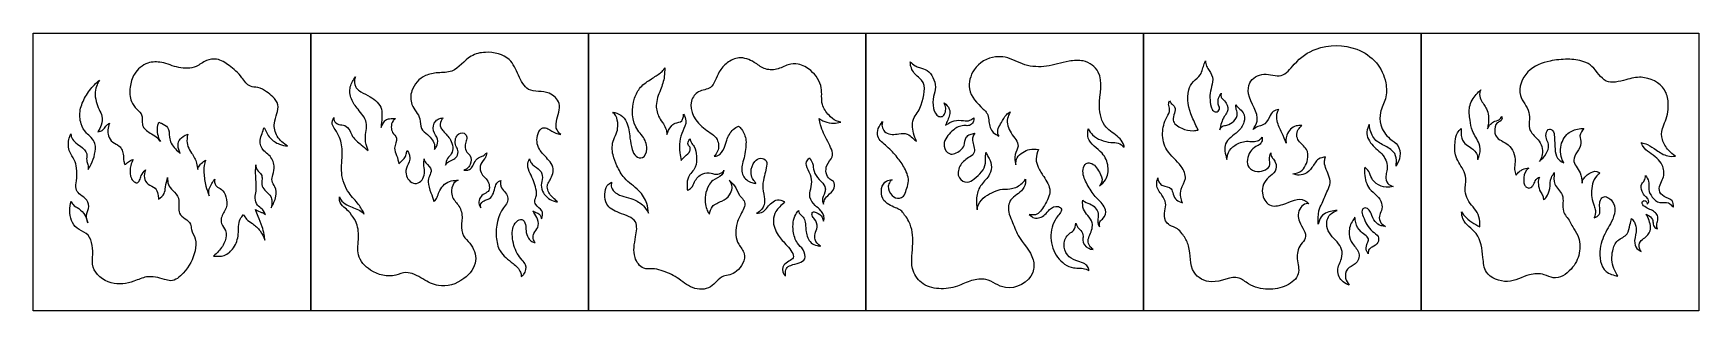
# Model space of a CAD drawing. Header units: millimetres. Extents: x 212 to 5793, y -739 to 2772.
# Drawn here: x 3508 to 4678, y 2577 to 2772 of the extents above; entities that cross this region are included whole.
import ezdxf

# ---------------------------------------------------------------- set-up
doc = ezdxf.new("R2010")
doc.units = ezdxf.units.MM
for name, color, linetype in [('Layer1', 6, 'Continuous'), ('Layer2', 2, 'Continuous'), ('Layer3', 5, 'Continuous'), ('Layer4', 4, 'Continuous'), ('Layer5', 3, 'Continuous'), ('Layer6', 1, 'Continuous')]:
    doc.layers.add(name, color=color, linetype=linetype)

msp = doc.modelspace()

# ---------------------------------------------------------------- linework, layer by layer
at = {"layer": 'Layer1'}
msp.add_lwpolyline([(3508.3, 2772), (3703.2, 2772), (3703.2, 2577.1), (3508.3, 2577.1)], close=True, dxfattribs=at)
for points, knots in [([(3670.3, 2705.9), (3669.9, 2704.4), (3668.9, 2701.4), (3666.7, 2696), (3669, 2689.6), (3675, 2686), (3678.2, 2679.4), (3676.7, 2673.3), (3675.2, 2668), (3678.8, 2663.7), (3679.1, 2656.5), (3676.7, 2651.9), (3675.3, 2649.3), (3675.6, 2650.9), (3676.1, 2653.5), (3675.2, 2658.1), (3671.7, 2660.7), (3668.2, 2664.6), (3669.1, 2668.9), (3668.7, 2673.4), (3665, 2675.5), (3664.6, 2678.3), (3664.5, 2679.5), (3664.4, 2676.9), (3664.2, 2670.8), (3665.3, 2663), (3663.7, 2656.2), (3665, 2651), (3668.7, 2648.9), (3670.1, 2647), (3671.4, 2644.7), (3669.7, 2646), (3667.7, 2646.2), (3665.8, 2647.3), (3664.3, 2648.1), (3664.9, 2646.5), (3666.3, 2642.5), (3668.9, 2636.8), (3670.4, 2631.2), (3670.8, 2628), (3670.9, 2626.7), (3669.9, 2629), (3667.9, 2633.5), (3662.9, 2638), (3658.1, 2640.8), (3656.5, 2643.5), (3655.8, 2644.6), (3655, 2643.6), (3651.9, 2639.7), (3653, 2630.8), (3649.9, 2621.4), (3642.9, 2615), (3637.4, 2615.3), (3634.8, 2615.5), (3636, 2616.6), (3639.4, 2619.6), (3643.3, 2625.4), (3644.3, 2633.3), (3640.1, 2637.5), (3639.9, 2643.7), (3644.8, 2648.9), (3644.2, 2656.7), (3641.3, 2662.5), (3636.7, 2663.9), (3635.4, 2667.1), (3635.6, 2668.9), (3635.7, 2669.6), (3635, 2668.5), (3633.6, 2666.3), (3631.3, 2662.6), (3631.6, 2659.5), (3631.7, 2657.9), (3630.9, 2660.1), (3629.1, 2665.3), (3627.9, 2673.1), (3628.1, 2679.4), (3629.1, 2682.2), (3629.3, 2682.9), (3628.2, 2682.2), (3626.3, 2680.8), (3624.3, 2678.4), (3623.8, 2676.8), (3623.7, 2676.2), (3623.5, 2677.7), (3623, 2681.9), (3620, 2687.1), (3616.4, 2692.3), (3616, 2697.2), (3616.5, 2700.1), (3616.7, 2701.1), (3615.5, 2700.6), (3613, 2699.4), (3609.5, 2695.8), (3610, 2691), (3611.1, 2688.5), (3611.5, 2687.6), (3610.3, 2688.6), (3607.9, 2690.7), (3604.9, 2694.5), (3603.4, 2699.7), (3604, 2706.1), (3599.2, 2708.3), (3597, 2709.3), (3596.4, 2709.6), (3596.2, 2708.9), (3595.3, 2706.1), (3595.3, 2701.2), (3596.8, 2697.5), (3597.5, 2695.9), (3596.9, 2696.8), (3595.2, 2699), (3590.6, 2701.8), (3585, 2705), (3584.7, 2710.3), (3585.1, 2715), (3580.6, 2718.8), (3575.9, 2724.7), (3575.8, 2734.1), (3578.7, 2744.5), (3587.6, 2752), (3599.6, 2752.1), (3609.9, 2747), (3621.9, 2747.2), (3629.2, 2753.2), (3638.1, 2754.7), (3646.8, 2748.9), (3654.2, 2742.4), (3659.2, 2734.1), (3666.6, 2734.3), (3671.9, 2731.3), (3676.7, 2727.3), (3680.9, 2722.1), (3679.5, 2715.2), (3676.6, 2708.3), (3678.8, 2698.7), (3684.1, 2694.7), (3686.8, 2692.6), (3684.9, 2693), (3680.4, 2693.9), (3673.8, 2698.2), (3671.5, 2703.2), (3670.3, 2705.9)], [0, 0, 0, 0, 4.24922, 8.789836, 15.959878, 20.31073, 27.980775, 33.809536, 37.633473, 42.095901, 48.140928, 56.239165, 56.239165, 56.239165, 60.717812, 63.677374, 68.403311, 72.410399, 77.109626, 79.95561, 84.105424, 87.344551, 87.344551, 87.344551, 94.434009, 104.246302, 108.806888, 113.552447, 117.524303, 120.048167, 120.048167, 120.048167, 121.778435, 126.133799, 126.133799, 126.133799, 130.822562, 137.955323, 143.255729, 146.767618, 146.767618, 146.767618, 153.434439, 160.22738, 165.013931, 168.575018, 168.575018, 168.575018, 172.088586, 181.945532, 191.161409, 198.986237, 205.873624, 205.873624, 205.873624, 210.442143, 218.393424, 224.854655, 230.114093, 233.594583, 240.851895, 248.13797, 253.719454, 257.459708, 260.427232, 262.332861, 262.332861, 262.332861, 265.755427, 269.642854, 274.030697, 274.030697, 274.030697, 280.628215, 289.256423, 295.649435, 297.560564, 297.560564, 297.560564, 301.072894, 304.143099, 305.782712, 305.782712, 305.782712, 309.933687, 317.215251, 322.090643, 327.151969, 330.187547, 330.187547, 330.187547, 333.598967, 338.054411, 342.877194, 345.717645, 345.717645, 345.717645, 350.012414, 354.64872, 358.651494, 365.109826, 369.877133, 371.718104, 371.718104, 371.718104, 373.727863, 379.819215, 384.689626, 384.689626, 384.689626, 387.770929, 392.381118, 399.672847, 403.257578, 406.603087, 411.99318, 418.046041, 427.258088, 436.277892, 447.418093, 456.336042, 467.767931, 479.010449, 486.724632, 493.30375, 502.266547, 513.756812, 521.511743, 526.285111, 532.667779, 537.820212, 543.903389, 549.620289, 555.992909, 564.612145, 573.941991, 573.941991, 573.941991, 579.303335, 586.553981, 594.458711, 594.458711, 594.458711, 594.458711]), ([(3596.2, 2655.5), (3596.1, 2656.6), (3595.8, 2659.3), (3594.2, 2664.1), (3588.5, 2665.2), (3585.5, 2670.6), (3586.5, 2674.1), (3587, 2676), (3585.8, 2674.7), (3583.9, 2672.6), (3583.4, 2669), (3581.1, 2666.3), (3577.8, 2668.3), (3576, 2672.6), (3576.1, 2678.3), (3577.8, 2682), (3578.5, 2683.4), (3577.8, 2683.1), (3576.1, 2682.5), (3574.3, 2680.9), (3573, 2680), (3572.6, 2679.7), (3572.3, 2680.5), (3571.6, 2682.5), (3571.7, 2686), (3570.8, 2689.8), (3568.5, 2693.5), (3563.6, 2695), (3560.8, 2699.5), (3560.4, 2704.5), (3561.3, 2707.4), (3561.8, 2708.9), (3561.1, 2708.5), (3559.5, 2707.3), (3558, 2704.8), (3555.8, 2703.1), (3554.3, 2702.8), (3553.7, 2702.7), (3554.6, 2704.3), (3556.4, 2707.6), (3557.2, 2713.6), (3554.2, 2718.7), (3552.2, 2724.2), (3551.3, 2730.3), (3552.7, 2735.4), (3554.1, 2738), (3554.7, 2739), (3553.5, 2738), (3549.7, 2734.6), (3544.7, 2727.8), (3540.5, 2718.4), (3541, 2708.9), (3544.7, 2702.3), (3549.2, 2698.8), (3552.4, 2693.9), (3551.6, 2687), (3549.6, 2680.9), (3547.6, 2677.5), (3546.8, 2676.3), (3546.8, 2677.4), (3546.9, 2679.7), (3545.3, 2683.1), (3546.7, 2688.3), (3541.8, 2692.6), (3537.3, 2695.3), (3535, 2698.7), (3534.7, 2700.8), (3534.6, 2701.4), (3534.1, 2700.1), (3532.6, 2696.1), (3532.9, 2689), (3537.3, 2683.4), (3539.2, 2676.3), (3538.8, 2669.5), (3537.7, 2663.2), (3540.5, 2658.6), (3545.2, 2656.3), (3548.5, 2650.3), (3544.9, 2644.7), (3546, 2640.8), (3546.5, 2638.9), (3546, 2640.8), (3544.9, 2644.6), (3540.8, 2648.8), (3536.4, 2650.9), (3535.2, 2653.2), (3534.8, 2654.1), (3534.3, 2651.9), (3533, 2645.4), (3536.4, 2635), (3548.8, 2631.2), (3550.7, 2618.7), (3548.8, 2604.9), (3562.6, 2594.2), (3577, 2596.5), (3588.7, 2602.2), (3597.7, 2600), (3606.7, 2597.1), (3616.3, 2605.2), (3621.8, 2615.8), (3623.1, 2627.4), (3619.1, 2632.9), (3619.1, 2638.6), (3614.9, 2641.8), (3610.4, 2644.9), (3610.3, 2650.6), (3611, 2656.5), (3606.6, 2661.2), (3602.5, 2665.4), (3602.6, 2668.9), (3602.6, 2670.7), (3602.1, 2668.5), (3601.1, 2664.8), (3600.6, 2658.8), (3597.8, 2656.6), (3596.2, 2655.5)], [0, 0, 0, 0, 3.375201, 7.529173, 12.855339, 17.631613, 22.827219, 22.827219, 22.827219, 27.366572, 30.660267, 32.884442, 35.678193, 39.127715, 46.101529, 50.397008, 50.397008, 50.397008, 52.325213, 55.410056, 56.87162, 56.87162, 56.87162, 59.281532, 62.838327, 66.468617, 69.822868, 74.622497, 79.716199, 83.56891, 88.125675, 88.125675, 88.125675, 90.360038, 93.723252, 96.116643, 97.809718, 97.809718, 97.809718, 102.752938, 108.524921, 113.326998, 118.820914, 125.009905, 129.925574, 133.237998, 133.237998, 133.237998, 137.595177, 147.244879, 156.514004, 165.737453, 172.553321, 176.919887, 181.477457, 188.334308, 195.16853, 199.246893, 199.246893, 199.246893, 202.464437, 205.389799, 209.527321, 215.880461, 220.989542, 224.841267, 226.691807, 226.691807, 226.691807, 230.66541, 238.704998, 244.774965, 250.242067, 258.639215, 263.646888, 267.482707, 272.540376, 278.247035, 283.847766, 289.065187, 289.065187, 289.065187, 294.267131, 300.160745, 304.787025, 307.289479, 307.289479, 307.289479, 313.57691, 325.924403, 332.789939, 347.001574, 355.314514, 370.922727, 385.821518, 394.513053, 406.240506, 410.332675, 419.930524, 436.354124, 444.175625, 450.602995, 454.156231, 459.195862, 464.398999, 468.286501, 474.056724, 480.370933, 485.109322, 489.729862, 489.729862, 489.729862, 496.120389, 500.397595, 505.573236, 505.573236, 505.573236, 505.573236])]:
    msp.add_open_spline(points, degree=3, knots=knots, dxfattribs=at)
at = {"layer": 'Layer2'}
msp.add_lwpolyline([(3703.2, 2772), (3898.1, 2772), (3898.1, 2577.1), (3703.2, 2577.1)], close=True, dxfattribs=at)
for points, knots in [([(3876.4, 2653.5), (3875.3, 2653.7), (3872.7, 2654.1), (3869.2, 2656.5), (3865.9, 2660), (3864.3, 2665.3), (3866.4, 2670.5), (3864.4, 2676.6), (3859.6, 2678.5), (3857.3, 2681.6), (3856.8, 2683.2), (3856.6, 2683.8), (3856, 2682.3), (3854.7, 2678.9), (3858.1, 2671.7), (3861.1, 2664.9), (3862, 2657.9), (3860, 2654.7), (3860.8, 2650.3), (3866, 2648.5), (3866, 2643.8), (3865.2, 2642.1), (3865, 2641.6), (3864.9, 2642.2), (3864.8, 2643.5), (3863.2, 2645.6), (3860.8, 2646.1), (3859.5, 2647), (3859.1, 2647.2), (3859.3, 2646.9), (3860.3, 2644.9), (3862.9, 2641.6), (3863.3, 2635.4), (3859.5, 2632.1), (3858.9, 2627.8), (3860.1, 2625.8), (3860.6, 2624.9), (3859.8, 2625.1), (3857.9, 2625.7), (3855.2, 2628.6), (3854, 2633), (3854.3, 2637.5), (3851.8, 2642.5), (3844.8, 2638.3), (3844, 2628.5), (3846.6, 2619), (3851, 2613), (3855, 2609), (3854, 2603.5), (3851.6, 2601.7), (3850.9, 2601.2), (3850.8, 2602.2), (3850.3, 2605.9), (3843.9, 2611.4), (3835.3, 2617.6), (3832.1, 2632.6), (3834.6, 2645.3), (3841.3, 2652.7), (3842, 2659), (3836.8, 2662.2), (3836.2, 2666.7), (3836.4, 2668), (3836.5, 2668.6), (3835.8, 2668.3), (3833.5, 2667.4), (3832.3, 2663.1), (3831.3, 2658.6), (3828.2, 2655.2), (3824.4, 2654.7), (3822, 2651.9), (3822.4, 2650), (3822.6, 2649.4), (3822.1, 2650.1), (3820.2, 2653), (3822.6, 2658.9), (3829.6, 2660.7), (3828.2, 2668.4), (3824.1, 2671.6), (3822.1, 2674.9), (3821.6, 2679.7), (3824.6, 2682.8), (3826.4, 2685.8), (3826.6, 2687.4), (3826.7, 2688.1), (3825.9, 2687.3), (3824.4, 2685.9), (3821.5, 2684.9), (3818.4, 2682.8), (3817.4, 2679), (3814.9, 2676.2), (3812.3, 2675.6), (3811, 2675.8), (3810.5, 2675.9), (3811.3, 2676.1), (3813.2, 2676.8), (3815.8, 2680.4), (3816, 2685.8), (3812.1, 2688.6), (3811, 2692.6), (3812.3, 2696.2), (3813, 2699.6), (3810.4, 2702.8), (3805.7, 2701.2), (3804.4, 2697), (3804.6, 2693), (3807, 2689.6), (3806.2, 2685.1), (3802.6, 2682.9), (3799.2, 2681.8), (3798.1, 2679.9), (3797.7, 2679.3), (3798, 2681), (3798.5, 2684.1), (3803.8, 2688.3), (3802.3, 2697.5), (3797, 2701.9), (3793.7, 2706.2), (3794, 2710), (3795.4, 2711.8), (3795.9, 2712.5), (3794.9, 2712.4), (3793.1, 2712.2), (3789.5, 2709.6), (3788, 2703.1), (3793.1, 2698.3), (3791.9, 2693), (3790.4, 2691), (3789.9, 2690.4), (3790, 2691.2), (3790.6, 2695.2), (3786, 2700.3), (3779.8, 2704.8), (3780.6, 2713.9), (3772.9, 2720.7), (3773.1, 2733.6), (3781.6, 2742.7), (3792.5, 2744.5), (3805.2, 2744.2), (3813, 2756.3), (3827.9, 2759.8), (3843.1, 2756.1), (3848.7, 2742.9), (3855.2, 2729.3), (3869.5, 2732.7), (3880.2, 2722.1), (3875.3, 2712.5), (3875.1, 2704.3), (3877.6, 2701.9), (3878.6, 2700.9), (3877.4, 2701.1), (3874.1, 2701.8), (3870.7, 2704.7), (3865.3, 2706.4), (3861, 2699.6), (3862.4, 2690), (3869.4, 2684.2), (3874.5, 2677.1), (3872.2, 2670.5), (3868.3, 2664.9), (3870.1, 2659.1), (3873.8, 2655.9), (3875.6, 2654.2), (3876.4, 2653.5)], [0, 0, 0, 0, 3.196539, 8.031978, 12.114212, 17.740748, 23.232922, 28.524408, 34.917448, 37.788165, 39.793474, 39.793474, 39.793474, 44.408009, 50.459798, 62.086489, 67.870589, 69.81323, 73.306022, 79.363294, 83.818166, 85.264219, 85.264219, 85.264219, 86.926689, 89.239462, 92.506108, 93.98282, 93.98282, 93.98282, 95.20288, 100.798405, 106.467479, 111.467452, 115.199417, 118.321109, 118.321109, 118.321109, 120.899075, 124.188183, 129.612123, 133.994332, 138.328875, 142.365906, 153.153918, 165.623551, 171.366505, 175.528451, 182.026109, 184.49746, 184.49746, 184.49746, 187.373116, 195.409084, 208.097043, 218.404524, 239.436821, 243.819906, 247.815195, 256.64982, 259.017099, 260.788445, 260.788445, 260.788445, 263.219318, 267.843605, 272.874803, 277.282042, 280.320422, 284.353032, 286.199089, 286.199089, 286.199089, 288.920772, 296.403397, 300.452854, 308.636022, 312.163074, 316.401012, 319.853885, 325.675726, 328.332459, 330.417796, 330.417796, 330.417796, 333.714874, 336.420452, 339.753886, 344.357436, 347.757605, 350.34141, 351.901913, 351.901913, 351.901913, 354.343889, 358.013291, 364.587167, 367.682523, 371.926674, 375.64768, 379.133249, 381.761403, 386.506398, 390.291095, 394.530682, 398.013979, 402.374859, 406.287497, 410.28205, 412.564687, 412.564687, 412.564687, 417.565326, 421.709913, 431.520229, 439.693992, 442.72121, 447.365267, 449.687393, 449.687393, 449.687393, 452.502549, 455.240085, 462.293884, 468.946709, 474.108177, 476.63293, 476.63293, 476.63293, 479.169517, 488.557356, 494.619654, 501.321852, 512.851827, 522.521153, 536.838303, 545.849029, 555.59437, 572.778706, 583.148866, 600.63182, 613.466385, 625.600712, 640.255701, 650.202052, 662.97464, 668.954255, 673.090407, 673.090407, 673.090407, 676.727351, 682.927073, 686.529378, 691.791753, 702.731967, 713.1217, 718.539581, 727.628707, 731.247764, 738.7753, 742.773586, 746.069419, 746.069419, 746.069419, 746.069419]), ([(3789.6, 2653.8), (3788.9, 2655.9), (3787.4, 2660.4), (3785, 2666.4), (3786.2, 2671.7), (3788.9, 2676.6), (3784.7, 2679.9), (3782.7, 2682.6), (3782.8, 2683.6), (3782.8, 2683.8), (3782.6, 2682.6), (3782, 2679.6), (3783.9, 2673.8), (3780.6, 2666), (3771.9, 2666.8), (3768.4, 2675.1), (3772.2, 2680.7), (3772.9, 2685.3), (3771.8, 2688), (3771, 2689.2), (3770.7, 2689.7), (3770.5, 2688.8), (3770.2, 2686.8), (3768.9, 2683.5), (3766.3, 2682), (3765.3, 2680.5), (3765, 2680.2), (3764.6, 2682.2), (3763.7, 2685.9), (3760.8, 2691.8), (3764.9, 2698), (3760.3, 2701.9), (3759.3, 2706.2), (3760.1, 2710), (3761.9, 2711.5), (3762.5, 2712), (3761.2, 2712), (3758.9, 2712.2), (3755.3, 2711.3), (3753.8, 2708.4), (3752.9, 2706.7), (3752.5, 2705.9), (3752.7, 2708.2), (3753, 2712.4), (3753.4, 2720.9), (3746.1, 2727.1), (3739.2, 2730.2), (3735.1, 2733), (3733.8, 2736.5), (3733.6, 2739.4), (3734.4, 2741.1), (3734.6, 2741.5), (3733, 2739.2), (3729.8, 2734.5), (3731.1, 2725.4), (3736.5, 2718), (3744.1, 2709.6), (3740.3, 2698.8), (3742.4, 2692.4), (3743.3, 2689.7), (3741.7, 2691), (3738, 2694.1), (3732.6, 2698.1), (3730.8, 2703.9), (3727.4, 2707.7), (3722.8, 2707.5), (3719.2, 2709.9), (3719.3, 2712.1), (3719.4, 2712.8), (3718.7, 2711.3), (3717.4, 2708.3), (3720.7, 2703.7), (3724.3, 2697.7), (3725.9, 2686.9), (3723.5, 2673.7), (3728.3, 2660.4), (3736.5, 2652.7), (3739.5, 2647.3), (3740.7, 2645), (3740, 2645.6), (3736.9, 2648.4), (3730.9, 2650), (3725.1, 2653.2), (3723.8, 2656), (3723.2, 2657), (3723.2, 2656.2), (3722.9, 2653.4), (3726.1, 2649.9), (3729.1, 2647.6), (3730.4, 2646.1), (3730.7, 2645.8), (3732.2, 2643.8), (3735.9, 2638.8), (3737.3, 2628.3), (3734.6, 2615.5), (3745.5, 2603.2), (3759.4, 2600.1), (3771.6, 2605.5), (3781.7, 2599.4), (3794.4, 2592.4), (3810.7, 2597.3), (3821.2, 2611.1), (3816.7, 2623.5), (3809.5, 2629.5), (3808.5, 2636.5), (3809.8, 2643.4), (3808.1, 2650.7), (3802.4, 2655.6), (3801.6, 2662.2), (3803.2, 2667.3), (3806, 2668.5), (3806.7, 2668.8), (3805, 2668.7), (3801.6, 2668.6), (3796.7, 2666.2), (3793.8, 2661.9), (3792.2, 2657.9), (3791.1, 2655), (3789.9, 2654.1), (3789.6, 2653.8)], [0, 0, 0, 0, 6.45362, 14.332581, 18.443809, 22.792013, 29.263753, 31.623852, 32.317985, 32.317985, 32.317985, 36.077152, 41.329729, 50.476662, 55.012232, 64.319351, 70.700888, 74.897221, 77.482566, 79.243301, 79.243301, 79.243301, 81.903568, 85.249926, 89.433044, 90.615788, 90.615788, 90.615788, 96.83973, 102.179378, 109.257094, 114.087335, 117.83854, 122.469624, 124.737689, 124.737689, 124.737689, 128.778406, 131.730828, 135.035412, 137.807285, 137.807285, 137.807285, 144.838836, 150.5676, 162.425243, 169.732667, 174.093043, 176.658879, 180.845673, 182.22022, 182.22022, 182.22022, 190.273954, 198.82821, 207.445733, 218.289723, 229.747262, 238.201754, 238.201754, 238.201754, 244.349277, 252.862184, 257.356486, 262.390712, 266.52425, 270.884626, 272.982671, 272.982671, 272.982671, 277.749576, 282.118619, 288.367954, 299.290315, 313.531592, 328.543482, 339.051045, 346.877913, 346.877913, 346.877913, 349.738954, 359.266875, 365.113023, 368.591723, 368.591723, 368.591723, 371.149103, 376.799415, 381.300528, 382.746601, 382.746601, 382.746601, 389.891062, 401.15136, 413.563374, 427.133337, 445.218472, 452.530331, 465.295225, 477.112568, 495.718606, 510.781202, 523.607987, 530.532753, 538.443932, 542.898912, 551.822709, 559.449673, 564.151449, 571.195537, 573.178213, 573.178213, 573.178213, 578.044512, 583.322326, 588.875649, 593.104804, 596.583874, 597.668231, 597.668231, 597.668231, 597.668231])]:
    msp.add_open_spline(points, degree=3, knots=knots, dxfattribs=at)
at = {"layer": 'Layer3'}
msp.add_lwpolyline([(3898.1, 2772), (4092.9, 2772), (4092.9, 2577.1), (3898.1, 2577.1)], close=True, dxfattribs=at)
for points, knots in [([(3967.4, 2661.7), (3968.5, 2662.2), (3971, 2663.4), (3972.6, 2668.9), (3977.3, 2673.7), (3983.4, 2674.3), (3987.4, 2672.6), (3990.5, 2673.4), (3992.7, 2674.6), (3993.1, 2675.6), (3993.2, 2675.9), (3992.8, 2674.6), (3991.7, 2670.9), (3985.6, 2669.8), (3981.9, 2664.4), (3979.8, 2658.6), (3980, 2652.4), (3981.1, 2647.8), (3982.4, 2645.7), (3983, 2644.9), (3983.5, 2646.9), (3984.6, 2651.5), (3991.8, 2653.7), (3997.3, 2657.6), (3999.2, 2662.6), (3998.7, 2666.5), (3997.4, 2668.1), (3996.8, 2668.8), (3998.2, 2667.6), (4001.3, 2664.7), (4002.9, 2659.7), (4004.9, 2657.3), (4005.5, 2656.7), (4006.4, 2655.6), (4009.4, 2652.1), (4004.7, 2644.7), (4000.9, 2635.8), (4001.5, 2624.9), (4010.3, 2616), (4004.5, 2605.8), (3997.7, 2602), (3990.1, 2601.5), (3984.7, 2591.6), (3970.1, 2591.9), (3962.4, 2599.4), (3953.1, 2604.2), (3945.2, 2607.1), (3935.3, 2605.9), (3928.6, 2616.2), (3931, 2627.1), (3933.3, 2641.9), (3920, 2645.1), (3910.4, 2650.3), (3909.3, 2658.6), (3910.2, 2664.8), (3913.2, 2666.7), (3914.3, 2667.4), (3914.1, 2666.1), (3913.6, 2663.2), (3919.2, 2657.5), (3928.1, 2656.6), (3936.6, 2651.7), (3939.2, 2647.4), (3940.3, 2645.6), (3940, 2647.9), (3939.2, 2653.7), (3933.4, 2662.8), (3923.3, 2668.7), (3918.2, 2678.3), (3914.5, 2687.2), (3914.5, 2696.1), (3918.4, 2702.4), (3918.9, 2708.2), (3918.1, 2713.3), (3915.9, 2715.7), (3915.2, 2716.6), (3917.1, 2716.1), (3921.2, 2715.1), (3926.3, 2708.3), (3926.9, 2699.4), (3928.3, 2691.3), (3930.6, 2685.3), (3937.4, 2683.4), (3940.1, 2692.2), (3937.1, 2698.8), (3928.5, 2708), (3927.8, 2722.5), (3934.3, 2734.8), (3941.7, 2739.7), (3947.5, 2743.2), (3950.6, 2745.9), (3951.4, 2747.4), (3951.6, 2747.8), (3951.6, 2745.8), (3951.6, 2740.4), (3948.5, 2731.8), (3944.6, 2722.2), (3946.9, 2713.5), (3950.6, 2708.6), (3952.7, 2704.7), (3953, 2702.1), (3953.1, 2700.9), (3953.9, 2702.9), (3955.1, 2706.1), (3959.1, 2709.4), (3963.5, 2709.4), (3964.7, 2712.8), (3964.8, 2714.4), (3964.9, 2715.2), (3965.6, 2713.6), (3967.5, 2709.6), (3964, 2703.2), (3961.6, 2696), (3962.1, 2688.8), (3962.8, 2684.4), (3963.1, 2682.6), (3963.9, 2683.6), (3965.8, 2686), (3969.4, 2688.1), (3969.8, 2691.9), (3967.9, 2693.4), (3967.9, 2695.9), (3968.8, 2697.1), (3969.4, 2697.9), (3969.6, 2697), (3970.1, 2695), (3973.3, 2691.7), (3974, 2685.4), (3974.2, 2677.2), (3967.7, 2672.1), (3967.2, 2666.1), (3967.3, 2663.1), (3967.4, 2662.1)], [0, 0, 0, 0, 3.597141, 8.140311, 16.165108, 22.230122, 25.248759, 28.874943, 31.492255, 32.189143, 32.189143, 32.189143, 35.948565, 43.301516, 47.870578, 54.943728, 61.635877, 66.017637, 68.973846, 68.973846, 68.973846, 74.693279, 82.460239, 89.375308, 94.450165, 97.795626, 100.566991, 100.566991, 100.566991, 105.914391, 113.236874, 115.598199, 115.598199, 115.598199, 119.467865, 128.571209, 136.991267, 150.167595, 157.919138, 171.450017, 176.716404, 181.335442, 193.115628, 205.628638, 218.570157, 224.683016, 237.060959, 243.180917, 252.895242, 267.295369, 277.904857, 291.047314, 301.572895, 308.527149, 314.836598, 318.763318, 318.763318, 318.763318, 322.544482, 327.197323, 340.261796, 349.012254, 355.263081, 355.263081, 355.263081, 362.10095, 372.668985, 386.259054, 396.324118, 404.36963, 415.277494, 421.135743, 426.110766, 432.526408, 435.840445, 435.840445, 435.840445, 441.726291, 448.127437, 459.586774, 467.737807, 473.2717, 477.749081, 484.573223, 494.08613, 499.261185, 522.077626, 530.730376, 540.468916, 548.006819, 551.089785, 552.784587, 552.784587, 552.784587, 558.895023, 568.736336, 580.156934, 589.003757, 594.164429, 598.519359, 602.055208, 602.055208, 602.055208, 608.42475, 612.05813, 617.025297, 619.563289, 621.906537, 621.906537, 621.906537, 626.961636, 634.408682, 642.021217, 649.946574, 655.469005, 655.469005, 655.469005, 659.339564, 664.747898, 667.025269, 669.524752, 671.165678, 673.97716, 673.97716, 673.97716, 676.567724, 680.229204, 687.093542, 694.981632, 703.429504, 709.250672, 712.346756, 712.346756, 712.346756, 712.346756]), ([(4060.1, 2712), (4060.4, 2710.5), (4061.5, 2704.9), (4065.4, 2696.9), (4071.6, 2685.9), (4063.6, 2679.1), (4065.1, 2670.2), (4070.9, 2667.9), (4071.1, 2661.9), (4066.4, 2658.7), (4063.5, 2654.9), (4063.1, 2652.6), (4063, 2651.9), (4062.7, 2652.8), (4061.6, 2655.6), (4064, 2659.2), (4064.8, 2664), (4062.4, 2667.1), (4058.9, 2670.2), (4055.8, 2674.6), (4056.1, 2680.5), (4054, 2683.2), (4053.2, 2684.4), (4052.4, 2683.5), (4050.1, 2681.2), (4052.5, 2675.4), (4055.5, 2669.6), (4054.2, 2662.9), (4052.7, 2656.5), (4056.7, 2651.1), (4060.9, 2648.1), (4063.1, 2644.8), (4063.7, 2642.1), (4063.4, 2640.6), (4063.2, 2640.1), (4062.9, 2641), (4061.9, 2643.6), (4059.3, 2645.8), (4055.2, 2647.1), (4054.7, 2643.5), (4057.6, 2641), (4059.5, 2636), (4056.9, 2631.6), (4056.7, 2626.2), (4059.4, 2623.8), (4061.1, 2622.4), (4060.3, 2622.5), (4057.9, 2622.8), (4052.9, 2625.1), (4050.6, 2631.7), (4050.6, 2637.6), (4049.7, 2642.3), (4047.2, 2644.4), (4045.6, 2646.2), (4045.6, 2647.2), (4045.7, 2647.6), (4044.9, 2646.7), (4041.7, 2642.7), (4041.2, 2633.9), (4043.7, 2624.8), (4049.3, 2620.4), (4051.7, 2610.8), (4042.1, 2610.3), (4036.4, 2607.1), (4036.3, 2603.6), (4036.4, 2601.9), (4036.4, 2601.5), (4035.9, 2602), (4034, 2603.9), (4034.2, 2610.8), (4045.2, 2613.4), (4037, 2623.6), (4030.7, 2629.8), (4026.9, 2639.1), (4029.4, 2647.9), (4033.5, 2651.2), (4035.8, 2653.2), (4035, 2653.9), (4032.9, 2655.5), (4026.8, 2654.2), (4023.9, 2649.6), (4020.1, 2645.8), (4017.7, 2645.6), (4016.1, 2645.5), (4017.5, 2646.4), (4019.7, 2647.9), (4022, 2652.1), (4021.5, 2657.9), (4019.8, 2664.6), (4021.7, 2671.5), (4022.7, 2677), (4024.1, 2682.6), (4018.7, 2685), (4013.6, 2681.5), (4011.8, 2675.6), (4012.6, 2670.2), (4014.7, 2668), (4015.4, 2666.9), (4015.6, 2666.5), (4014.6, 2666.7), (4011.1, 2667.2), (4005.2, 2671.6), (4005.6, 2679.7), (4007.9, 2685.9), (4008.5, 2691.5), (4009, 2697.9), (4006.8, 2703.3), (4004.2, 2706.1), (4003.5, 2706.8), (4002.2, 2706.1), (3998.2, 2704), (3995.2, 2697.7), (3993.6, 2691), (3990.5, 2686), (3987.3, 2685.7), (3986.4, 2685.6), (3987.3, 2686.7), (3989.9, 2690), (3989.3, 2699.4), (3975.8, 2705.6), (3966.4, 2720.4), (3975.1, 2732.5), (3985.7, 2732.1), (3988.6, 2744.4), (3995.2, 2751.6), (4004.4, 2756.2), (4014, 2752.5), (4021.1, 2746.4), (4030.5, 2745.8), (4037.6, 2750.3), (4046.5, 2750.9), (4055.8, 2745.5), (4063.2, 2734.8), (4060.7, 2722.5), (4066.2, 2714.8), (4070.9, 2710.6), (4074.1, 2709.8), (4075.2, 2709.6), (4073.5, 2709.2), (4069.8, 2708.4), (4065.1, 2709.6), (4061.7, 2710.9), (4060.5, 2711.7), (4060.1, 2712)], [0, 0, 0, 0, 4.47286, 17.126731, 28.296911, 35.416821, 45.3271, 48.308261, 52.730948, 59.844732, 64.518382, 66.650806, 66.650806, 66.650806, 69.375333, 75.385437, 78.312789, 83.568608, 85.91152, 92.652356, 98.497539, 102.663749, 102.663749, 102.663749, 105.877941, 111.689054, 119.03293, 125.443736, 131.388077, 138.152668, 143.660939, 146.945479, 149.916179, 151.559738, 151.559738, 151.559738, 154.416881, 159.821566, 162.220069, 164.49093, 167.752961, 173.648645, 178.500584, 182.552713, 188.686347, 188.686347, 188.686347, 191.177008, 195.859049, 204.406958, 209.975462, 214.037392, 217.899525, 219.679253, 220.841016, 220.841016, 220.841016, 224.402113, 236.173814, 245.251179, 251.277385, 257.784857, 268.520407, 272.395371, 276.390994, 277.704871, 277.704871, 277.704871, 279.838956, 285.707152, 294.144064, 303.460385, 313.297963, 324.185687, 330.592861, 339.495128, 339.495128, 339.495128, 342.64239, 347.253903, 355.903963, 358.373284, 362.900448, 362.900448, 362.900448, 367.692931, 370.89353, 376.606799, 384.63594, 391.594965, 397.185795, 402.289726, 406.298964, 411.257144, 419.05332, 423.765785, 426.703912, 427.878354, 427.878354, 427.878354, 430.83473, 438.653217, 447.017302, 452.704801, 458.753997, 463.743767, 472.080563, 475.084064, 475.084064, 475.084064, 479.475297, 488.410378, 494.334602, 500.998922, 503.614406, 503.614406, 503.614406, 507.824411, 516.006805, 527.195059, 550.368621, 559.169118, 569.17673, 581.595002, 590.14461, 599.037802, 610.185915, 618.396902, 627.174553, 635.921787, 642.939163, 652.774741, 666.92625, 678.628084, 687.539692, 693.923587, 697.186086, 697.186086, 697.186086, 702.201563, 708.537023, 711.322138, 712.911509, 712.911509, 712.911509, 712.911509])]:
    msp.add_open_spline(points, degree=3, knots=knots, dxfattribs=at)
at = {"layer": 'Layer4'}
msp.add_lwpolyline([(4092.9, 2772), (4287.8, 2772), (4287.8, 2577.1), (4092.9, 2577.1)], close=True, dxfattribs=at)
for points, knots in [([(4205, 2669.4), (4204, 2668.1), (4201.1, 2664.8), (4194.5, 2662.1), (4187.3, 2662.8), (4181, 2659.9), (4174.9, 2656.6), (4171.4, 2651.7), (4171.1, 2648.6), (4171, 2647.9), (4170.6, 2651.2), (4169.9, 2657.3), (4173.4, 2666.3), (4180.1, 2671.6), (4181.7, 2679.6), (4179.1, 2684.5), (4177.6, 2687.3), (4177.1, 2688.2), (4176.9, 2686.8), (4176.7, 2684.3), (4177.2, 2677.2), (4171.3, 2671.2), (4163.9, 2666.1), (4156.6, 2670.3), (4158.2, 2679.4), (4163.5, 2684.1), (4169, 2686.9), (4169.2, 2691.7), (4167.8, 2695.2), (4167.5, 2699.1), (4168.7, 2700.8), (4169.3, 2701.7), (4168.2, 2701.5), (4166, 2701.2), (4162.1, 2698.6), (4162.7, 2693.3), (4158.5, 2688.7), (4151.4, 2685.3), (4145.7, 2694.3), (4151.5, 2701.8), (4157.2, 2706.6), (4162.2, 2707.3), (4165.8, 2706.8), (4168.6, 2709.3), (4168.6, 2711.6), (4168.6, 2712.6), (4167.8, 2711.9), (4165.7, 2710.2), (4160.7, 2710.8), (4154.7, 2711.1), (4150.8, 2708.7), (4148.8, 2707.5), (4149.3, 2708.6), (4150.3, 2711), (4151.9, 2714.6), (4151.9, 2719.5), (4149.3, 2721.8), (4147.8, 2723.1), (4148.3, 2721.9), (4149.2, 2719.6), (4148.7, 2716.1), (4147, 2713.2), (4142.3, 2713.5), (4139.7, 2720), (4139.9, 2727), (4142.4, 2734.3), (4140.3, 2740.9), (4136.4, 2746.5), (4131.2, 2747.6), (4126.9, 2749.1), (4125, 2750.9), (4124, 2752), (4124.1, 2750.9), (4124.4, 2746.9), (4127.7, 2742.5), (4135.9, 2736.6), (4133.1, 2725.3), (4129.8, 2717), (4125, 2711.5), (4125.5, 2703.1), (4127.6, 2697.8), (4128.4, 2695.9), (4127.4, 2696.8), (4125.4, 2698.6), (4121.8, 2702.1), (4116.3, 2701.4), (4111.4, 2700.7), (4106.7, 2701.7), (4104.5, 2704.9), (4104, 2707.7), (4104.4, 2709.3), (4104.6, 2710.1), (4103.4, 2708.5), (4101.1, 2705.5), (4100.5, 2697.8), (4108.3, 2692.4), (4114.7, 2685.3), (4120.6, 2677.1), (4123.8, 2668.6), (4121.1, 2662.1), (4120.1, 2657.6), (4115.7, 2655.3), (4110.4, 2657.9), (4107.9, 2663.3), (4109.3, 2667.5), (4110.7, 2668.7), (4111.2, 2669.1), (4109.8, 2668.9), (4104.1, 2668.4), (4102.2, 2656.7), (4108.7, 2651.6), (4113.2, 2649.6), (4116.8, 2648.1), (4118.9, 2646.2), (4119.8, 2644.5), (4120.4, 2643.8), (4120.6, 2643.6), (4121.2, 2642.9), (4125.2, 2636.7), (4126.8, 2623.7), (4123.3, 2608.5), (4131.2, 2595.2), (4144.2, 2591.6), (4156.6, 2593.6), (4166.6, 2598.7), (4179.1, 2600.4), (4191.8, 2588.7), (4211.2, 2599), (4210.9, 2617.2), (4200, 2626.9), (4196.1, 2639), (4192.3, 2646.9), (4193.2, 2654.7), (4198.8, 2658.6), (4203.5, 2662.1), (4205.1, 2666.5), (4205, 2669), (4205, 2669.4)], [0, 0, 0, 0, 4.786348, 13.167637, 20.010532, 26.213152, 33.419622, 40.830632, 42.782827, 42.782827, 42.782827, 52.434817, 61.089395, 70.384965, 77.168705, 83.563039, 86.619335, 86.619335, 86.619335, 90.831292, 94.117635, 107.651725, 113.10522, 119.431505, 127.583174, 136.082544, 140.781043, 144.442739, 149.14086, 152.400316, 155.403683, 155.403683, 155.403683, 158.83853, 162.098275, 168.175203, 172.480505, 180.471211, 186.881826, 197.473967, 204.954641, 209.020616, 212.003674, 215.591032, 218.603266, 218.603266, 218.603266, 221.845204, 226.327723, 232.861723, 239.7053, 239.7053, 239.7053, 243.466072, 247.331819, 251.534066, 257.100688, 257.100688, 257.100688, 260.854441, 264.407595, 267.342315, 269.865981, 276.569056, 284.980048, 291.633813, 298.683418, 305.062087, 310.827603, 314.142724, 318.582973, 318.582973, 318.582973, 322.072264, 330.237552, 334.273806, 351.48568, 356.590899, 361.723525, 372.854543, 379.002842, 379.002842, 379.002842, 382.787391, 387.329796, 393.221314, 397.909689, 402.699412, 406.512998, 408.602741, 411.260899, 411.260899, 411.260899, 417.283065, 422.617401, 432.086571, 442.82702, 451.957266, 462.565276, 467.713022, 472.52405, 475.701905, 481.204575, 488.199544, 491.688891, 493.606588, 493.606588, 493.606588, 497.62139, 510.170839, 516.317375, 521.513122, 524.976513, 527.943201, 529.806979, 530.657614, 530.657614, 530.657614, 535.875454, 551.538479, 569.075417, 580.781058, 593.822251, 606.994295, 617.645869, 627.625156, 642.501116, 664.460808, 673.468553, 693.464398, 704.82164, 711.118035, 719.766448, 725.473756, 730.846556, 737.142947, 738.327767, 738.327767, 738.327767, 738.327767]), ([(4249, 2704.8), (4248.7, 2702.5), (4247.8, 2695.2), (4259.1, 2689.6), (4263.7, 2678.8), (4262.4, 2669.5), (4258.4, 2666), (4256.9, 2664.6), (4257.6, 2665.7), (4259.6, 2668.7), (4256.5, 2675.2), (4252.9, 2681), (4246.6, 2680.9), (4244.3, 2674.4), (4247.6, 2666.6), (4252.4, 2658.5), (4258.1, 2653.2), (4262, 2647.8), (4260.6, 2642.4), (4256.5, 2639.8), (4256.9, 2637.3), (4257.1, 2635.9), (4256.5, 2636.8), (4255, 2639.4), (4257.2, 2645.4), (4252.6, 2651.9), (4247.3, 2652.8), (4245.5, 2654.4), (4245.1, 2654.7), (4245, 2652.5), (4244.9, 2648.4), (4248.8, 2643.8), (4253.2, 2638.3), (4250.7, 2631.7), (4248.4, 2626.4), (4249.7, 2622.4), (4251.6, 2620.8), (4252.4, 2620.1), (4251.2, 2620.3), (4247.8, 2620.9), (4244.6, 2625.4), (4245.7, 2630), (4244.1, 2633.6), (4241.2, 2635.8), (4240.5, 2637.9), (4240.3, 2638.7), (4240, 2636.7), (4239.5, 2633.4), (4234, 2630.6), (4230.9, 2623.9), (4233.5, 2615.8), (4239.8, 2612.2), (4245.1, 2611), (4248.8, 2608.5), (4249.3, 2606.2), (4249.5, 2605.2), (4248.8, 2605.6), (4245.5, 2607.4), (4236.8, 2606), (4225.9, 2614.2), (4221.4, 2628.1), (4224.3, 2639.9), (4228.8, 2644.9), (4231, 2648.5), (4226.7, 2651.4), (4221.8, 2648.8), (4219, 2644.5), (4215.2, 2642.3), (4210.8, 2641.7), (4208.7, 2643.6), (4207.6, 2644.6), (4209.1, 2644.4), (4213.8, 2643.7), (4218.6, 2651.8), (4224.1, 2661.2), (4218.3, 2670.6), (4213.8, 2677.1), (4211.7, 2684.1), (4213.2, 2688.2), (4214.1, 2690.4), (4211.9, 2690.6), (4208, 2691.1), (4203, 2688.3), (4198.5, 2685), (4198.2, 2681.4), (4198.1, 2679.6), (4197.6, 2682), (4196.7, 2686.5), (4201.7, 2694.1), (4193.9, 2701.6), (4191.1, 2710.5), (4193.4, 2715.3), (4194.2, 2716.9), (4193.2, 2716.2), (4190.5, 2714.4), (4188.4, 2709.7), (4185.5, 2705.4), (4185.1, 2701.4), (4186.2, 2700), (4186.3, 2699.8), (4184.9, 2700.5), (4180.9, 2702.5), (4179, 2708.8), (4179, 2714), (4177.2, 2716.9), (4176, 2718), (4175.3, 2718.7), (4170.9, 2723), (4163.1, 2730.6), (4167.9, 2749.1), (4180.4, 2755.9), (4193.5, 2755.4), (4204.4, 2748.5), (4220.1, 2748), (4232.8, 2752.3), (4247.1, 2753.7), (4261.2, 2743), (4254.9, 2723.3), (4259.2, 2705.8), (4269, 2700.5), (4273.5, 2695.5), (4274.1, 2692.8), (4274.3, 2691.9), (4273, 2693), (4270.3, 2695.4), (4264.1, 2695), (4257.9, 2696.7), (4252, 2699.8), (4249.9, 2703.3), (4249, 2704.8)], [0, 0, 0, 0, 6.472898, 20.936094, 31.07805, 40.645665, 46.655926, 46.655926, 46.655926, 50.384033, 56.995562, 66.117496, 68.869672, 73.631283, 83.245655, 93.620219, 101.652595, 106.67495, 112.680223, 116.055232, 119.796816, 119.796816, 119.796816, 122.904829, 128.482761, 137.062701, 142.557659, 144.109208, 144.109208, 144.109208, 150.514523, 155.868351, 161.741579, 170.294925, 174.743559, 178.669181, 181.925081, 181.925081, 181.925081, 185.353946, 192.342969, 194.932441, 199.177025, 203.303324, 205.658016, 205.658016, 205.658016, 211.145164, 214.931377, 223.280136, 230.905046, 238.204076, 243.863964, 247.548941, 250.541622, 250.541622, 250.541622, 252.837641, 261.611577, 275.081276, 289.55236, 303.901674, 307.902228, 311.201842, 313.925163, 320.444681, 325.174852, 329.339395, 333.258486, 337.484714, 337.484714, 337.484714, 341.72607, 350.832435, 361.719003, 372.674372, 380.299837, 386.357828, 393.240452, 393.240452, 393.240452, 399.550583, 404.757445, 410.124245, 415.202496, 415.202496, 415.202496, 422.405586, 428.608669, 439.078816, 449.577271, 454.628571, 454.628571, 454.628571, 458.007731, 464.417091, 469.224808, 473.984539, 474.690407, 474.690407, 474.690407, 479.448505, 487.775271, 492.42917, 494.767841, 497.590397, 497.590397, 497.590397, 514.218823, 526.974854, 543.739418, 550.429135, 565.048303, 580.225738, 596.022528, 605.12907, 617.988476, 640.908137, 656.294411, 667.754751, 672.954447, 675.874222, 675.874222, 675.874222, 681.008736, 686.190901, 693.472993, 700.264594, 705.513345, 705.513345, 705.513345, 705.513345])]:
    msp.add_open_spline(points, degree=3, knots=knots, dxfattribs=at)
at = {"layer": 'Layer5'}
msp.add_lwpolyline([(4287.8, 2772), (4482.7, 2772), (4482.7, 2577.1), (4287.8, 2577.1)], close=True, dxfattribs=at)
for points, knots in [([(4382.7, 2718.4), (4381.3, 2718.1), (4378.3, 2717.5), (4375.9, 2712.3), (4373, 2707.3), (4367.8, 2706.9), (4365.8, 2705.2), (4364.7, 2704.3), (4365.9, 2706.3), (4370.7, 2714.3), (4360.5, 2725), (4361.6, 2738.9), (4372.4, 2745.5), (4385.2, 2739.4), (4394.9, 2752.8), (4410.8, 2764.3), (4434.7, 2764.2), (4452.1, 2752.5), (4458.5, 2738.8), (4458.7, 2726), (4453.4, 2717.1), (4453.8, 2706.4), (4459.2, 2698.3), (4467.2, 2693.8), (4468.7, 2685.4), (4466.3, 2680.8), (4465.1, 2678.6), (4465.2, 2679.4), (4465.5, 2682.4), (4464.8, 2688.6), (4457.5, 2692.9), (4449.2, 2696.7), (4446.8, 2703.7), (4446.3, 2707.4), (4446.2, 2708), (4445.5, 2706.3), (4443.2, 2701.1), (4448.5, 2692), (4457.6, 2686.5), (4459.6, 2677.2), (4457.4, 2671.3), (4458.5, 2666.1), (4461.6, 2664.9), (4463, 2664.3), (4461.4, 2664), (4457.3, 2663.2), (4451.7, 2665.7), (4447.5, 2670), (4446.6, 2675), (4444.2, 2677), (4443.1, 2677.9), (4443, 2676.4), (4442.7, 2671.2), (4445, 2663.2), (4451.6, 2658.3), (4455.5, 2653.2), (4455.3, 2647.6), (4452.7, 2643.5), (4454, 2638.7), (4456.5, 2637), (4457.7, 2636.3), (4456.7, 2636.4), (4454, 2636.7), (4449.6, 2639.6), (4448, 2644.6), (4446.1, 2648.4), (4442.8, 2650), (4440.5, 2646.9), (4443.1, 2640.6), (4445.9, 2633.8), (4453.1, 2630.1), (4452.9, 2624.2), (4449.2, 2622.1), (4445.6, 2620.4), (4445.6, 2618.3), (4445.6, 2617.1), (4445.2, 2617.8), (4443.8, 2619.7), (4444.1, 2623.3), (4447.3, 2628.3), (4439.6, 2632.2), (4436.7, 2637.7), (4436.4, 2641.5), (4436.2, 2642.7), (4435.5, 2641.7), (4433, 2638.3), (4431.3, 2631.4), (4434.2, 2623.6), (4440.6, 2618.1), (4437.6, 2609.1), (4429.9, 2607.4), (4428.9, 2599.9), (4431.1, 2596.5), (4432.1, 2595), (4430.7, 2595.7), (4426.5, 2597.5), (4422.4, 2605.6), (4427.2, 2612.8), (4427.7, 2622.7), (4419.9, 2628.3), (4415.5, 2636.7), (4417.5, 2644.9), (4422, 2646.8), (4423.8, 2647.6), (4422.2, 2647.3), (4419.1, 2646.9), (4414.1, 2645.3), (4411.3, 2641.6), (4410.7, 2638.8), (4410.5, 2637.9), (4410.4, 2641.1), (4410.1, 2646.2), (4413.7, 2653.9), (4416.5, 2660.3), (4420.1, 2668.8), (4416, 2675.5), (4414.4, 2681.8), (4415.3, 2684.2), (4415.6, 2685.1), (4413.9, 2684.8), (4409.4, 2684.1), (4406.6, 2677.5), (4401.7, 2672.9), (4396.4, 2672), (4393.7, 2672.9), (4392.7, 2673.2), (4394.2, 2673.5), (4399.3, 2674.3), (4403.5, 2682), (4403.3, 2690), (4398.5, 2694.3), (4394.5, 2698.8), (4396, 2704.5), (4398.1, 2706.2), (4399, 2707.1), (4397.6, 2707.1), (4393.1, 2707.4), (4388.4, 2702.2), (4387.6, 2697.2), (4387.9, 2695.3), (4388, 2694.8), (4387, 2697.2), (4384.9, 2702.4), (4381.3, 2709.3), (4381.1, 2715.5), (4382.4, 2718), (4382.7, 2718.6)], [0, 0, 0, 0, 4.016214, 8.846848, 16.05933, 19.687204, 23.707599, 23.707599, 23.707599, 30.224542, 50.45345, 58.01844, 69.574582, 81.672145, 93.941184, 112.56811, 141.24773, 157.916859, 173.288325, 184.669389, 194.81902, 203.469898, 215.147939, 222.406029, 230.08318, 237.648291, 237.648291, 237.648291, 240.209614, 246.581899, 254.88004, 263.860873, 273.27967, 275.088443, 275.088443, 275.088443, 280.632208, 291.330138, 302.335042, 312.368072, 316.122343, 321.613911, 325.741106, 325.741106, 325.741106, 330.512265, 338.020113, 342.833464, 348.083049, 352.194555, 352.194555, 352.194555, 356.718762, 367.885259, 375.057597, 381.232563, 386.351628, 390.553822, 395.277628, 399.415377, 399.415377, 399.415377, 402.426202, 407.60446, 414.02684, 417.46231, 420.584787, 422.814341, 427.093405, 439.489522, 444.887809, 449.017409, 454.246694, 456.886659, 459.985429, 459.985429, 459.985429, 462.479294, 466.791167, 470.142272, 477.961587, 485.443171, 489.162252, 489.162252, 489.162252, 492.846669, 501.879699, 508.94981, 517.066216, 524.843297, 531.45718, 538.063648, 543.501629, 543.501629, 543.501629, 548.138733, 557.240959, 565.961964, 572.364156, 585.117483, 591.729596, 600.340607, 606.072489, 606.072489, 606.072489, 611.004012, 615.654294, 621.239613, 624.036136, 624.036136, 624.036136, 633.338031, 639.242309, 649.101865, 654.571737, 665.830508, 670.569218, 673.304147, 673.304147, 673.304147, 678.436616, 686.024064, 692.767084, 697.980259, 701.248618, 701.248618, 701.248618, 705.684262, 716.566579, 723.58928, 727.950816, 735.514253, 739.906464, 743.684766, 743.684766, 743.684766, 747.800544, 756.942193, 761.162669, 762.715294, 762.715294, 762.715294, 770.61872, 779.579886, 785.841163, 788.033204, 788.033204, 788.033204, 788.033204]), ([(4377.1, 2688), (4376.6, 2686.5), (4375.8, 2683.8), (4377.7, 2677.5), (4368.6, 2673.4), (4359.2, 2677.8), (4361.1, 2688), (4366, 2692.3), (4369.9, 2693.9), (4371.3, 2696.7), (4371.2, 2698.4), (4371.1, 2698.9), (4370.3, 2698.1), (4367.5, 2695.1), (4359.8, 2697), (4352.2, 2694.1), (4347.1, 2689), (4346.5, 2685.1), (4346.2, 2683.4), (4345.2, 2687.3), (4343, 2695.7), (4353.5, 2701.5), (4358.9, 2708.7), (4358.8, 2716), (4355.4, 2718.8), (4353.5, 2720.5), (4353, 2721.3), (4352.7, 2721.8), (4352.7, 2721), (4352.5, 2718.9), (4354.5, 2715), (4351.5, 2709.8), (4347.2, 2707.4), (4342.9, 2707), (4341.8, 2705.1), (4341.3, 2704.2), (4342, 2707.5), (4343, 2712), (4347.4, 2717.2), (4346.8, 2722.7), (4343.6, 2725.3), (4341.9, 2727.6), (4342.2, 2729), (4342.3, 2729.8), (4341.6, 2728.7), (4339.9, 2726.1), (4340, 2722.1), (4341.7, 2719), (4339.8, 2716.3), (4336.3, 2717.2), (4334.1, 2723.5), (4334.2, 2731), (4337.3, 2739.6), (4334.7, 2745.1), (4331.6, 2748.8), (4331.4, 2751.3), (4331.3, 2752.6), (4331, 2751.9), (4330.2, 2750), (4329.2, 2746.7), (4327.7, 2741.8), (4322.4, 2738.5), (4317.1, 2728.4), (4320.4, 2715.5), (4324.8, 2706.9), (4326.2, 2703.9), (4325, 2703.8), (4321.1, 2703.2), (4314.7, 2704.6), (4305.6, 2710.5), (4311.9, 2718.9), (4307.5, 2722.1), (4306.6, 2723.7), (4306, 2724.6), (4305.7, 2723.8), (4305, 2721.7), (4307, 2717.7), (4302.7, 2711.3), (4300.2, 2701.8), (4303.4, 2688), (4313.6, 2681.1), (4318.8, 2670), (4313.8, 2663.4), (4313.6, 2657.3), (4314.6, 2654.2), (4315.1, 2652.9), (4313.6, 2653.4), (4310.6, 2654.5), (4308.4, 2658.6), (4307.6, 2664.2), (4301.9, 2664.1), (4298.9, 2666.7), (4297.8, 2668.9), (4297.9, 2670.1), (4297.9, 2670.5), (4297.4, 2668.8), (4296.1, 2664.4), (4300.4, 2658.9), (4304, 2653), (4302.5, 2646.8), (4302.1, 2640.8), (4306.5, 2636.5), (4311.4, 2635.4), (4313.7, 2632.6), (4314.7, 2631.4), (4315.1, 2630.8), (4317.1, 2628.2), (4321.6, 2619.5), (4319.1, 2604), (4337.5, 2593.7), (4351.9, 2603.9), (4363.1, 2594), (4375, 2591.3), (4387.8, 2593.4), (4398.8, 2602.1), (4394.7, 2613.5), (4396.5, 2622.4), (4404.2, 2629.7), (4397.5, 2637.3), (4395.8, 2644.7), (4397.7, 2649.5), (4401, 2652.5), (4403.2, 2652.3), (4403.9, 2652.2), (4402.9, 2653.1), (4398, 2657.7), (4387.9, 2651.6), (4375.4, 2649.5), (4369.3, 2660.6), (4373.5, 2670.3), (4381.2, 2674.4), (4381.2, 2680.8), (4378.5, 2684), (4377.2, 2686.2), (4377.1, 2687.5), (4377.1, 2688)], [0, 0, 0, 0, 4.556824, 8.201178, 18.174425, 24.986894, 36.032833, 41.367178, 44.679781, 48.190865, 49.761021, 49.761021, 49.761021, 53.034974, 61.620012, 70.267793, 77.022705, 81.984131, 81.984131, 81.984131, 92.947665, 105.187852, 112.935108, 119.640727, 124.251656, 125.60511, 127.16261, 127.16261, 127.16261, 129.541243, 133.321529, 139.315796, 144.915697, 148.242442, 151.140299, 151.140299, 151.140299, 160.992276, 164.820897, 170.902247, 174.981197, 176.93811, 179.123098, 179.123098, 179.123098, 182.852717, 188.51146, 189.986431, 193.124041, 195.751271, 199.124704, 211.7455, 218.401088, 225.218246, 228.741586, 232.575214, 232.575214, 232.575214, 234.933582, 238.698594, 242.980932, 249.786886, 256.494242, 275.790299, 285.866157, 285.866157, 285.866157, 289.471763, 297.713378, 306.094639, 315.319876, 317.925914, 320.993252, 320.993252, 320.993252, 323.553079, 327.204563, 333.031549, 344.654998, 356.821162, 372.177101, 381.09046, 389.105041, 394.687568, 398.821749, 398.821749, 398.821749, 403.356308, 408.097423, 412.172227, 418.360124, 421.476377, 424.069673, 425.166814, 425.166814, 425.166814, 430.037791, 438.401977, 444.469914, 449.878925, 456.978018, 460.998955, 467.11274, 471.602216, 471.602216, 471.602216, 473.615741, 481.578604, 500.484568, 514.446544, 533.911609, 541.788526, 556.08735, 569.215157, 580.853892, 591.384676, 601.724846, 607.246712, 619.540749, 624.489887, 629.846734, 634.330031, 636.367937, 636.367937, 636.367937, 640.171748, 655.791413, 665.045731, 674.750065, 686.712961, 692.923984, 699.195546, 702.586502, 705.390432, 706.654102, 706.654102, 706.654102, 706.654102])]:
    msp.add_open_spline(points, degree=3, knots=knots, dxfattribs=at)
at = {"layer": 'Layer6'}
msp.add_lwpolyline([(4482.7, 2772), (4677.6, 2772), (4677.6, 2577.1), (4482.7, 2577.1)], close=True, dxfattribs=at)
for points, knots in [([(4637.3, 2695.2), (4637.7, 2694.2), (4638.7, 2691.3), (4644.7, 2686.8), (4652.7, 2681.6), (4653.7, 2672), (4650.7, 2666.8), (4649.1, 2661.5), (4653, 2656.4), (4659.6, 2655.6), (4659.8, 2651.5), (4659.9, 2649.8), (4659.5, 2650.2), (4658.4, 2651.2), (4655.8, 2654.1), (4649.8, 2651.9), (4644.8, 2656.6), (4641.8, 2662.1), (4643.2, 2667.8), (4641.1, 2670.8), (4640.3, 2672.1), (4640.1, 2670.8), (4639.9, 2668.6), (4636.7, 2665.8), (4637.5, 2661.1), (4639.6, 2657.6), (4642, 2655.9), (4642.8, 2653.5), (4641.9, 2652.5), (4641.5, 2651.9), (4641.5, 2652.2), (4641.6, 2653), (4640.7, 2654.2), (4638.8, 2654.8), (4637.2, 2652.5), (4641, 2648.6), (4645.6, 2647.9), (4649.2, 2643.8), (4648.9, 2640.1), (4647.8, 2637), (4648.3, 2635.3), (4648.6, 2634.5), (4648.2, 2634.7), (4646.7, 2635.1), (4645.4, 2637.9), (4645.6, 2641.8), (4642.7, 2643.8), (4641.1, 2644.7), (4640.8, 2644.9), (4641.1, 2644.2), (4642.1, 2642), (4643.7, 2638.2), (4644, 2632.6), (4640.4, 2628.5), (4636, 2626), (4635.4, 2621.5), (4636.7, 2619.5), (4637.2, 2618.8), (4636.5, 2619.1), (4634.2, 2620.1), (4631.6, 2625.5), (4634, 2631.5), (4633.5, 2637.1), (4632, 2640.2), (4630.9, 2641.4), (4630.5, 2641.8), (4630.1, 2640.4), (4629, 2636.9), (4628.2, 2629.8), (4619.9, 2627.2), (4616.2, 2617.8), (4616.5, 2608.4), (4619.8, 2603.1), (4620.9, 2601.3), (4617.8, 2602.1), (4609.1, 2604.4), (4606.9, 2620.6), (4611.8, 2631.9), (4617.9, 2641.6), (4620.9, 2652.6), (4610.7, 2658.9), (4607.8, 2653.5), (4608.1, 2649.4), (4608.6, 2644.3), (4605.6, 2643), (4604.3, 2642.3), (4604.8, 2644), (4605.6, 2646.9), (4604.1, 2650.6), (4602.9, 2654.6), (4601.7, 2661.7), (4603.4, 2669.8), (4607.4, 2673.2), (4608.2, 2673.8), (4607.5, 2674.3), (4605.2, 2675.7), (4601.1, 2674), (4598.1, 2671.6), (4596.2, 2669.3), (4595.8, 2667.5), (4595.7, 2666.8), (4595.5, 2669.2), (4595.1, 2675), (4586, 2683.7), (4596.8, 2692.1), (4593.2, 2700.4), (4595.7, 2703.5), (4597, 2705.1), (4595.5, 2705.1), (4591.1, 2704.9), (4583.4, 2701), (4579.9, 2692), (4581, 2684.9), (4582.3, 2681.9), (4582.8, 2680.9), (4581.1, 2681.8), (4577.5, 2684), (4576.5, 2691.5), (4576.4, 2697.7), (4576, 2703.3), (4572, 2705.6), (4568.9, 2699.3), (4573.5, 2694.1), (4570.6, 2686.7), (4567.5, 2683.7), (4565.8, 2682), (4566.4, 2683.2), (4568.8, 2687.5), (4566.9, 2696.8), (4556.6, 2703.5), (4560.9, 2717.5), (4548.7, 2728.6), (4556.2, 2747.2), (4571.6, 2752.8), (4585.2, 2754.1), (4595.6, 2753.1), (4605.2, 2747.9), (4611, 2735.2), (4625.9, 2739.2), (4639.4, 2742.7), (4653.7, 2735.8), (4657, 2722.1), (4655.5, 2712.5), (4651.4, 2704.6), (4651.4, 2696.8), (4655.7, 2690.1), (4659.5, 2686.9), (4661.2, 2685.6), (4659.4, 2685.5), (4654.5, 2685.4), (4648.2, 2689.6), (4642.6, 2693.7), (4638.8, 2694.8), (4637.3, 2695.2)], [0, 0, 0, 0, 3.072486, 9.197149, 21.799049, 30.021888, 34.829393, 39.9057, 45.553081, 51.826631, 56.461443, 56.461443, 56.461443, 57.968719, 61.11769, 67.302193, 73.716346, 79.633764, 85.492701, 89.970996, 89.970996, 89.970996, 93.603183, 96.541598, 101.837559, 105.84709, 108.665131, 110.511638, 112.533731, 112.533731, 112.533731, 113.450639, 114.758088, 116.827865, 118.304099, 121.712685, 129.644199, 132.785425, 137.082883, 140.067546, 142.398173, 142.398173, 142.398173, 143.739506, 147.004677, 150.45847, 154.976086, 156.157684, 156.157684, 156.157684, 158.559259, 163.343773, 168.42558, 174.44057, 178.55227, 183.202547, 185.798336, 185.798336, 185.798336, 188.098609, 193.395166, 201.397134, 206.75159, 209.773097, 211.511123, 211.511123, 211.511123, 216.019868, 222.665972, 230.765875, 238.705057, 251.24496, 257.396276, 257.396276, 257.396276, 266.422702, 282.860643, 296.915337, 303.590464, 318.04536, 324.930292, 328.810709, 332.964546, 337.90583, 341.999898, 341.999898, 341.999898, 347.15793, 350.53826, 353.587937, 359.675766, 372.414278, 375.362077, 375.362077, 375.362077, 377.806496, 383.233509, 386.752016, 389.621977, 392.01711, 392.01711, 392.01711, 399.446712, 409.37869, 422.234187, 427.525277, 433.335151, 433.335151, 433.335151, 437.981327, 446.36152, 457.604528, 464.17327, 467.508391, 467.508391, 467.508391, 473.022093, 479.594523, 488.122623, 492.823894, 495.247597, 499.370353, 507.7839, 513.6121, 520.909844, 520.909844, 520.909844, 524.867171, 535.558507, 545.415968, 558.122436, 571.486941, 588.80079, 606.123052, 618.61355, 629.975141, 636.618236, 650.989013, 664.889712, 675.77855, 694.287696, 703.51582, 716.566249, 722.47082, 730.12088, 738.690923, 745.124007, 745.124007, 745.124007, 750.511271, 759.362686, 766.859454, 771.30878, 771.30878, 771.30878, 771.30878]), ([(4576.2, 2674.1), (4575.4, 2673), (4573.1, 2669.7), (4573.5, 2663.4), (4571.6, 2657.7), (4569.4, 2655.6), (4568.6, 2654.9), (4568.5, 2655.9), (4568.4, 2658), (4565.7, 2661.1), (4565, 2665.4), (4564.8, 2669.2), (4565.6, 2670.7), (4565.7, 2671), (4564.9, 2670.5), (4562.9, 2669.2), (4562, 2666.2), (4560.6, 2664.1), (4558.8, 2663), (4556.6, 2663.6), (4554.9, 2665.7), (4554.5, 2670), (4555.2, 2674.7), (4557.6, 2676.8), (4558.2, 2677.3), (4556.8, 2677.1), (4554.5, 2676.7), (4551.4, 2674.9), (4550.2, 2673.3), (4549.4, 2672.4), (4548.9, 2673.7), (4547.8, 2676.7), (4549.2, 2682.2), (4548, 2688.4), (4544.3, 2693.8), (4539.4, 2696.3), (4535, 2698.9), (4534.2, 2703.7), (4534.5, 2709.1), (4538.6, 2709.9), (4539.7, 2712), (4539.4, 2713.1), (4539.3, 2713.6), (4539.1, 2713.1), (4538.2, 2711.1), (4534.5, 2710.6), (4531.1, 2708.2), (4529.8, 2706), (4529.2, 2704.9), (4529.5, 2706.2), (4530.4, 2710.8), (4529.8, 2718.6), (4524.7, 2724.2), (4523.2, 2729.5), (4524.3, 2731.6), (4524.7, 2732.3), (4523.6, 2731.3), (4520, 2728), (4515.7, 2720.7), (4516.9, 2711.5), (4518.3, 2702.4), (4523.9, 2695.6), (4524.4, 2687.9), (4522.9, 2684.3), (4522.4, 2683), (4522.4, 2684.2), (4522.3, 2688.2), (4517.3, 2691.9), (4511.6, 2695.3), (4510.6, 2700.8), (4510.8, 2704.1), (4510.9, 2705.2), (4509.8, 2704.2), (4507.4, 2701.7), (4506.4, 2694.9), (4505.7, 2685.5), (4511.7, 2677.9), (4515, 2669.3), (4512.9, 2662), (4515.7, 2652.8), (4522.9, 2647), (4524.1, 2639.6), (4523.9, 2636.6), (4523.9, 2636), (4522, 2637), (4518.1, 2639.2), (4513.7, 2642.8), (4511.6, 2645.6), (4511, 2646.6), (4511.2, 2644.8), (4512.1, 2638.4), (4524.3, 2631.5), (4526, 2616.9), (4527.1, 2601.4), (4544.2, 2595), (4556.5, 2602.8), (4568.1, 2603.6), (4577.6, 2598), (4588.9, 2605.5), (4594.8, 2617.1), (4594.2, 2628.7), (4589.4, 2635.2), (4586.7, 2641.2), (4580.4, 2647.3), (4584.3, 2658.6), (4575.2, 2665.2), (4575.9, 2671.3), (4576.2, 2674.1)], [0, 0, 0, 0, 4.024491, 11.86866, 18.136822, 21.160105, 21.160105, 21.160105, 24.171123, 27.342608, 32.927012, 37.03424, 38.088121, 38.088121, 38.088121, 41.072411, 45.012914, 46.949736, 48.628143, 50.956682, 53.000641, 56.284729, 63.582604, 65.865918, 65.865918, 65.865918, 70.268284, 72.812128, 76.268751, 76.268751, 76.268751, 80.41007, 85.672157, 92.517906, 98.793196, 104.493575, 109.315472, 112.588027, 119.096814, 121.958104, 123.961647, 125.344638, 125.344638, 125.344638, 126.986768, 131.488936, 135.229789, 139.073793, 139.073793, 139.073793, 143.133415, 153.10515, 160.7662, 165.748079, 167.944681, 167.944681, 167.944681, 172.591061, 182.426701, 191.888451, 199.647224, 209.753181, 217.20994, 221.364267, 221.364267, 221.364267, 224.98148, 232.974508, 237.900246, 244.552832, 247.969377, 247.969377, 247.969377, 252.197804, 258.166663, 267.825784, 279.538265, 285.881048, 294.824439, 301.065463, 313.774181, 320.730363, 322.659004, 322.659004, 322.659004, 329.180557, 336.136483, 339.554858, 339.554858, 339.554858, 344.689791, 358.50005, 376.03917, 386.475731, 402.62958, 418.763299, 429.074629, 435.85994, 449.816156, 462.33444, 474.915155, 481.962533, 486.074747, 494.769434, 506.217348, 515.333685, 523.420182, 523.420182, 523.420182, 523.420182])]:
    msp.add_open_spline(points, degree=3, knots=knots, dxfattribs=at)

doc.saveas('drawing.dxf')
